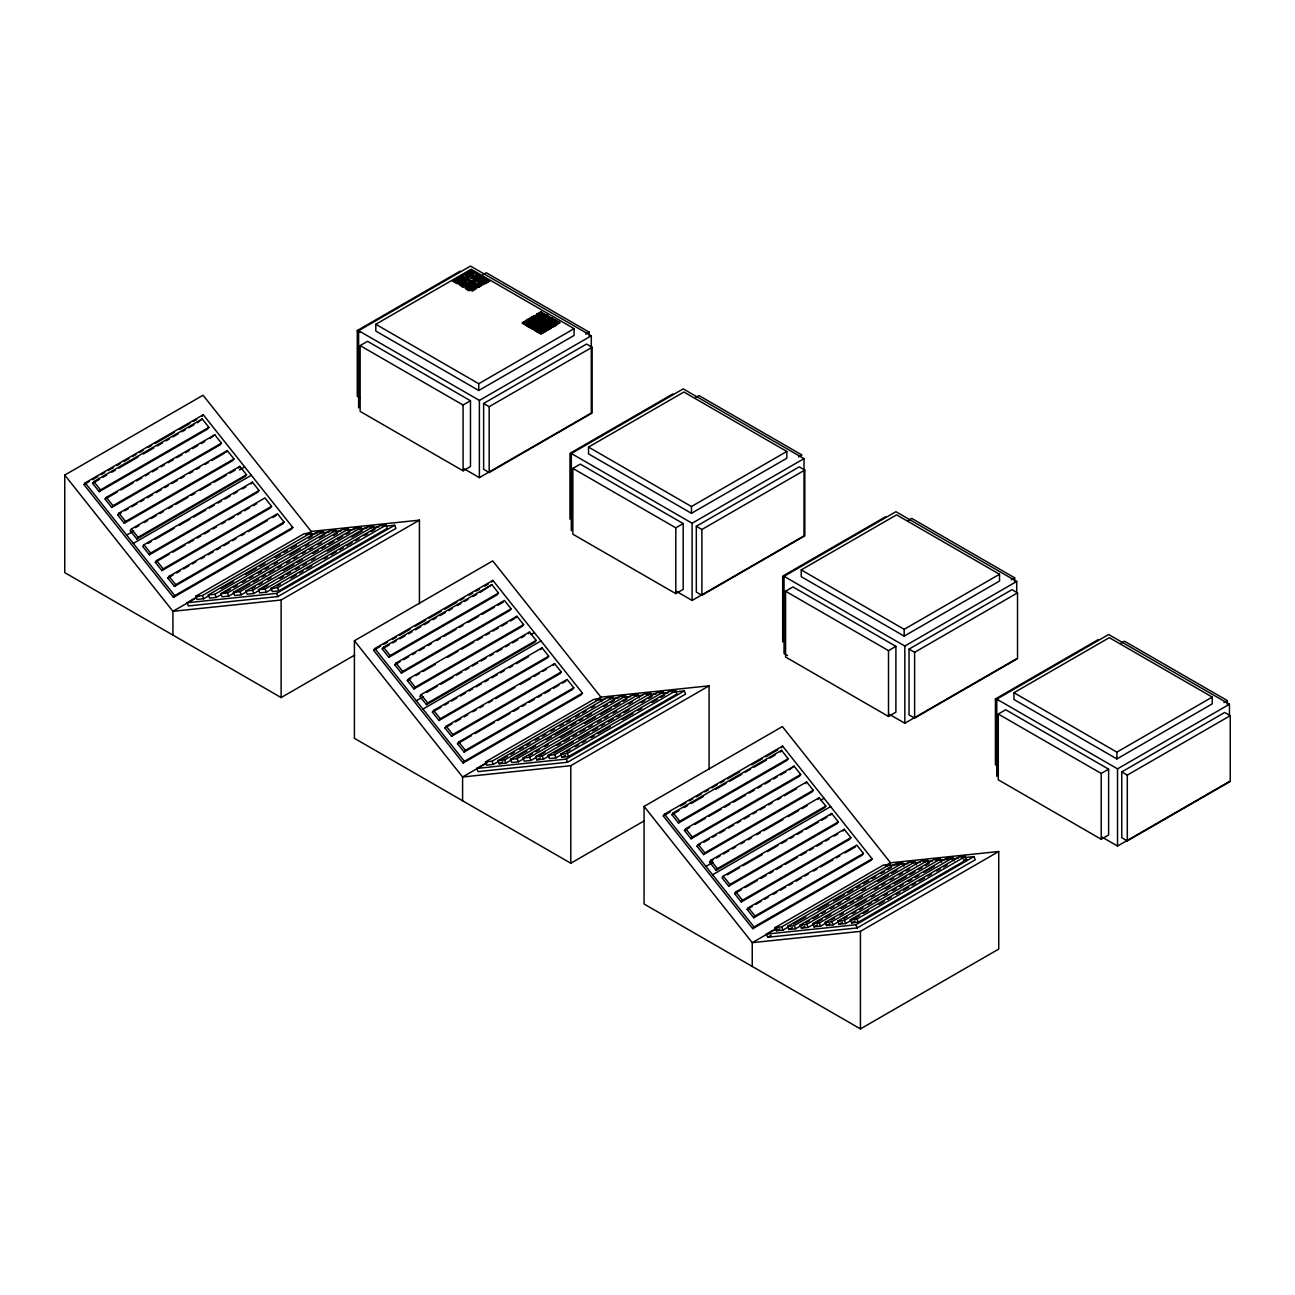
<?xml version="1.0" encoding="UTF-8"?>
<svg xmlns="http://www.w3.org/2000/svg" width="1295" height="1295" viewBox="0 0 1295 1295"><rect width="100%" height="100%" fill="white"/><g stroke="black" fill="none" stroke-linecap="round" stroke-linejoin="round"><path stroke-width="1.5" d="M83.948 484.605L85.195 482.873L203.25 414.724L292.783 527.453L291.537 529.169L173.465 597.335L83.948 484.605L89.145 481.594M92.576 483.31L93.823 481.578L202.23 418.981L208.867 427.334L207.605 429.066L99.197 491.647L92.576 483.31L99.569 479.263M99.197 491.647L100.46 489.915L208.867 427.334M105.122 499.093L106.368 497.361L214.776 434.78L221.396 443.133L220.15 444.849L111.742 507.446L105.122 499.093L117.359 492.035M111.742 507.446L113.005 505.714L221.396 443.133M117.651 514.892L118.913 513.16L227.321 450.563L233.942 458.916L232.695 460.648L124.288 523.229L117.651 514.892L121.147 512.869M124.288 523.229L125.534 521.496L233.942 458.916M202.004 416.44L203.25 414.724M202.23 418.981L197.487 422.737M131.459 528.943L130.196 530.675L136.833 539.028L245.224 476.43L246.487 474.715L239.85 466.362L131.459 528.943L138.079 537.295L136.833 539.028M214.776 434.78L210.017 438.519M143.988 544.742L142.741 546.474L149.362 554.81L257.77 492.229L259.032 490.497L252.395 482.161L143.988 544.742L150.625 553.094L149.362 554.81M226.058 452.295L227.321 450.563M155.287 562.257L156.533 560.541L264.941 497.944L271.561 506.296L270.315 508.028L161.907 570.609L155.287 562.257L169.273 554.179M161.907 570.609L163.17 568.877L271.561 506.296M238.604 468.094L239.85 466.362M167.816 578.056L169.078 576.324L277.486 513.743L284.107 522.079L282.86 523.811L174.453 586.392L167.816 578.056L173.061 575.029M174.453 586.392L175.699 584.676L284.107 522.079M251.149 483.877L252.395 482.161M173.465 597.335L174.728 595.619L292.783 527.453M373.591 650.284L374.854 648.552L492.909 580.387L582.442 693.133L581.196 694.848L463.124 763.014L373.591 650.284L380.536 646.27M382.235 648.973L383.482 647.257L491.89 584.66L498.51 593.013L497.264 594.745L388.856 657.326L382.235 648.973L389.228 644.942M388.856 657.326L390.119 655.594L498.51 593.013M394.765 664.772L396.027 663.04L504.435 600.459L511.056 608.796L509.809 610.528L401.401 673.125L394.765 664.772L400.009 661.745M401.401 673.125L402.648 671.393L511.056 608.796M407.31 680.571L408.572 678.839L516.964 616.242L523.601 624.595L522.354 626.327L413.947 688.908L407.31 680.571L410.806 678.548M413.947 688.908L415.193 687.176L523.601 624.595M491.663 582.119L492.909 580.387M491.89 584.66L480.137 592.446M421.102 694.622L419.855 696.354L426.476 704.707L534.884 642.11L536.146 640.394L529.509 632.041L421.102 694.622L427.738 702.975L426.476 704.707M432.4 712.153L433.647 710.421L542.055 647.84L548.675 656.177L547.429 657.909L439.021 720.489L432.4 712.153L441.142 707.102M439.021 720.489L440.284 718.757L548.675 656.177M515.718 617.974L516.964 616.242M444.93 727.936L446.192 726.204L554.6 663.623L561.221 671.976L559.974 673.691L451.566 736.288L444.93 727.936L451.939 723.905M451.566 736.288L452.813 734.556L561.221 671.976M528.263 633.773L529.509 632.041M457.475 743.735L458.738 742.003L567.145 679.422L573.766 687.758L572.519 689.49L464.112 752.071L457.475 743.735L471.461 735.657M464.112 752.071L465.358 750.355L573.766 687.758M540.808 649.556L542.055 647.84M463.124 763.014L464.387 761.298L582.442 693.133M553.337 665.355L554.6 663.623M663.25 815.963L664.513 814.231L782.568 746.066L872.102 858.812L870.855 860.528L752.784 928.693L663.25 815.963L670.195 811.949M671.878 814.652L673.141 812.936L781.549 750.339L788.169 758.692L786.923 760.424L678.515 823.005L671.878 814.652L678.888 810.621M678.515 823.005L679.762 821.273L788.169 758.692M684.424 830.451L685.686 828.719L794.094 766.138L800.715 774.475L799.468 776.207L691.061 838.804L684.424 830.451L689.668 827.424M691.061 838.804L692.307 837.072L800.715 774.475M696.969 846.234L698.215 844.518L806.623 781.921L813.26 790.274L811.997 792.006L703.59 854.587L696.969 846.234L700.466 844.227M703.59 854.587L704.852 852.855L813.26 790.274M781.322 747.798L782.568 746.066M780.286 752.071L781.549 750.339M709.514 862.033L710.761 860.301L819.168 797.72L825.805 806.057L824.543 807.789L716.135 870.386L709.514 862.033L713.011 860.009M716.135 870.386L717.398 868.654L825.805 806.057M794.094 766.138L789.335 769.877M723.306 876.1L722.06 877.832L728.68 886.168L837.088 823.588L838.334 821.856L831.714 813.503L723.306 876.1L729.927 884.436L728.68 886.168M805.377 783.653L806.623 781.921M734.589 893.615L735.851 891.883L844.259 829.302L850.88 837.655L849.633 839.37L741.226 901.967L734.589 893.615L741.582 889.584M741.226 901.967L742.472 900.235L850.88 837.655M817.922 799.452L819.168 797.72M747.134 909.414L748.38 907.682L856.788 845.101L863.425 853.437L862.162 855.169L753.755 917.75L747.134 909.414L752.379 906.387M753.755 917.75L755.017 916.018L863.425 853.437M830.451 815.235L831.714 813.503M752.784 928.693L754.03 926.961L872.102 858.812M842.996 831.034L844.259 829.302M354.652 655.108L281.128 697.568L64.75 572.633L64.75 475.071L203.056 395.234L311.237 531.452L419.434 520.153L419.434 603.778M92.625 479.587L97.837 476.592M101.301 474.585L104.782 472.578M108.246 470.571L113.458 467.56M116.938 465.553L120.403 463.561M123.883 461.554L129.079 458.543M132.559 456.536L136.024 454.529M139.504 452.522L142.968 450.53M148.18 447.52L151.661 445.512M155.125 443.505L174.226 432.481M179.438 429.471L189.847 423.465M193.327 421.458L196.791 419.45M103.066 477.24L106.562 475.233M111.807 472.206L115.304 470.182M118.8 468.159L138.031 457.054M143.276 454.027L153.765 447.973M157.262 445.949L162.506 442.922M166.003 440.899L169.499 438.892M172.996 436.868L178.257 433.841M181.753 431.818L185.25 429.794M188.746 427.787L193.991 424.76M360.042 397.937L357.274 396.319L357.274 330.533L460.194 271.108M358.618 407.893L358.618 330.694L470.506 266.09L591.297 335.81L591.297 413.024L479.393 477.628L463.642 468.531M375.809 324.284L471.17 269.214L574.106 328.655L574.106 335.437L478.745 390.491L375.809 331.067L375.809 324.284L478.745 383.708L574.106 328.655M360.139 345.603L367.537 341.33L470.473 400.754L470.473 466.556L463.076 470.813L360.139 411.389L360.139 345.603L463.076 405.027L470.473 400.754M482.873 274.734L486.289 272.759L589.225 332.184L589.225 336.182M120.856 490.012L133.094 482.938M136.59 480.931L141.835 477.904M145.331 475.88L148.828 473.857M152.324 471.833L157.569 468.806M161.066 466.799L164.562 464.775M168.059 462.752L173.303 459.725M176.8 457.702L182.045 454.674M185.541 452.651L189.038 450.644M192.534 448.62L197.779 445.593M201.275 443.57L204.772 441.563M124.644 510.845L128.14 508.822M131.637 506.814L136.898 503.787M140.394 501.764L143.891 499.74M147.387 497.733L152.632 494.69M156.128 492.683L161.373 489.656M164.87 487.632L168.366 485.609M171.863 483.585L177.107 480.558M180.604 478.551L184.1 476.528M189.345 473.501L192.842 471.477M196.338 469.454L199.835 467.446M205.079 464.419L208.576 462.396M212.072 460.372L224.31 453.315M135.441 527.648L138.937 525.624M144.182 522.597L147.679 520.59M151.175 518.567L156.42 515.539M159.916 513.516L163.413 511.493M168.658 508.466L172.154 506.458M175.651 504.435L187.904 497.361M191.401 495.354L194.898 493.33M200.142 490.303L210.632 484.249M214.128 482.226L226.366 475.152M229.862 473.144L235.107 470.117M126.651 535.078L133.595 531.063M239.494 469.923L244.706 466.912M138.079 537.295L246.487 474.715M133.272 543.414L251.343 475.249M522.387 322.39L526.887 324.98L531.387 322.39L531.387 323.313L526.887 325.919L522.387 323.313L526.887 319.784L539.125 327.036L535.903 327.408L533.33 324.252M529.461 320.707L528.182 319.039L531.387 320.351L531.387 318.667M530.756 318.489L529.461 319.234L530.756 317.55L532.035 318.295L532.682 322.568M532.035 316.806L534.608 316.077L533.977 317.372L532.035 316.806L533.33 318.489M541.051 317.55L541.698 318.861L536.551 315.883L536.551 314.216L541.051 311.609L545.551 315.138L541.051 317.744L536.551 315.138L535.256 315.705L539.125 318.861M523.666 322.39L526.887 320.529L530.108 322.39L526.887 325.174L523.666 322.39L526.887 324.252L530.108 322.39M529.461 318.295L532.035 319.234M534.608 316.077L540.403 320.351L539.125 319.412L541.698 318.861M541.051 316.077L544.272 314.216L541.051 317L537.83 314.216L541.051 312.354L545.551 315.138M522.387 323.313L526.887 320.707L531.387 323.313M528.182 319.978L530.108 320.351L530.108 318.667M532.035 317.744L533.977 316.627M541.051 312.532L536.551 315.138L539.756 318.489L540.403 317.178L540.403 318.861M524.961 322.39L526.887 321.273L528.813 322.39L526.887 324.43L524.961 322.39L526.887 323.507L528.813 322.39M532.035 319.039L528.813 321.079L529.461 319.784L529.461 321.451L530.756 320.707L531.387 321.824L530.108 320.901L533.33 319.784L532.682 321.079M530.108 319.412L532.035 318.295M542.977 315.138L541.051 314.021L539.125 315.138L541.051 313.099L542.977 314.216L541.051 316.255L537.83 314.216M523.666 323.313L526.887 321.451L530.108 323.313M535.256 316.627L536.551 315.883M537.83 315.138L541.051 313.277L544.272 315.138M524.961 323.313L526.887 322.196L528.813 323.313M536.551 325.547L537.182 323.507L537.83 324.802L535.903 325.919L532.035 323.685L532.682 318.667L534.608 317.55L534.608 318.489L533.977 315.705M537.83 316.627L535.903 317.744L537.83 315.705M540.403 317.923L535.903 320.707L531.387 319.412M537.83 316.433L535.903 316.806M537.83 317.372L536.551 318.117L536.551 316.433M539.125 314.216L541.051 315.332L542.977 314.216M537.83 320.156L536.551 318.667L533.977 320.156L533.977 324.058M535.903 321.451L537.83 321.824L537.83 317.923L539.756 316.806M147.986 543.447L151.483 541.423M154.979 539.4L174.21 528.295M179.455 525.268L189.944 519.214M193.441 517.191L205.678 510.133M209.175 508.109L214.42 505.082M217.916 503.059L221.413 501.035M224.925 499.028L230.17 496.001M233.667 493.978L237.163 491.954M242.408 488.927L245.904 486.904M545.551 314.216L541.051 316.806L536.551 314.216M532.035 322.196L534.608 322.941M536.551 319.606L533.977 321.079L535.256 321.824L535.256 319.412M537.83 318.861L539.756 317.744M535.256 320.901L532.035 322.763L530.108 326.291L530.108 324.608M528.813 325.353L528.182 326.664L528.813 325.353L530.756 327.214M534.608 322.018L533.33 322.763L534.608 323.507M537.83 321.079L539.125 321.824L542.977 319.606L542.977 321.079L544.272 320.351L542.33 319.234L542.33 317.55L544.272 318.117M544.272 316.433L544.904 317L542.33 318.489L543.625 319.234L544.904 316.077M545.551 318.861L545.551 315.705L547.477 315.332L547.477 317M529.461 325.174L528.813 326.291M535.256 321.824L533.33 322.941L534.608 323.685M533.977 318.861L537.182 320.707L538.477 319.978L534.608 317.55M541.051 318.489L542.977 317.372M544.904 317L543.625 316.077L544.272 316.627M534.608 324.98L532.682 326.291L529.461 324.98L534.608 322.763L533.33 322.018M539.756 319.039L539.756 320.707L540.403 319.412M547.477 315.332L546.199 317M530.756 325.919L529.461 324.252L530.108 326.291M551.994 320.351L551.994 317.923L551.346 320.707L552.641 321.451L554.568 320.351L550.699 317.923L541.698 323.313L537.83 323.313L538.477 321.273L532.035 324.43M533.977 317.923L539.125 320.901L544.272 317.923M546.846 319.606L544.904 317.55L548.125 315.705L548.772 317.744L544.904 319.978M529.461 325.725L532.682 326.097M546.199 317.55L543.625 319.039L544.272 324.058L549.42 326.291L548.772 323.507L548.772 325.919M532.682 325.547L534.608 325.919L530.756 327.408L529.461 326.664M536.551 318.667L536.551 323.313L535.256 323.313M535.903 322.196L539.125 322.568L539.125 320.901M544.904 318.489L546.199 318.489M548.125 316.627L545.551 317.178M535.903 319.039L535.256 324.802L535.256 322.39L538.477 320.707L538.477 317.55M537.83 323.313L540.403 321.646L544.272 324.058M542.33 320.707L548.772 316.806M532.682 326.842L533.977 328.331L532.035 327.959L533.33 327.214L535.256 328.331L535.256 330.743L536.551 331.488L539.756 329.448L538.477 331.115L538.477 330.193L542.977 332.977L538.477 331.115M532.035 325.725L532.035 328.881L533.33 329.626L533.977 326.842L535.903 325.725L534.608 325.725L535.903 326.469M537.83 323.88L535.903 324.98L535.903 327.408M546.846 327.036L546.846 324.608L544.272 323.135L542.33 325.174L539.125 323.135L539.125 324.802M542.33 325.174L542.33 322.018L540.403 322.39L542.33 324.252M544.272 320.156L549.42 321.079L551.994 319.606L553.273 320.351L553.273 318.667L554.568 320.351M550.699 320.156L545.551 323.135L544.904 325.174L546.199 324.43L546.199 319.784L548.125 318.667L550.699 321.079L548.125 319.606L549.42 317.178L549.42 321.079M528.182 326.664L530.756 328.153L532.035 327.408L533.977 329.254M544.272 323.313L542.977 321.646L546.199 321.273M551.994 317.923L549.42 317.923L553.273 319.412L551.346 320.707M534.608 326.664L535.903 326.664M538.477 324.43L540.403 324.802L540.403 321.646M541.698 322.568L540.403 323.313L541.051 322.018M548.125 318.861L548.772 317.744M532.035 328.881L534.608 328.153M533.977 327.781L537.182 325.725L537.83 327.781L537.83 326.842L534.608 327.959M535.256 323.135L537.83 325.353L541.051 323.685M544.272 322.39L542.977 323.88M538.477 325.174L540.403 324.802M551.346 319.234L546.199 322.196M537.83 326.842L534.608 329.626L533.977 326.842M538.477 326.664L541.698 324.608L541.698 327.036L543.625 328.153L543.625 327.214L541.051 330.371L539.125 329.076L537.83 329.82M542.977 321.646L544.904 322.941L551.994 318.667M541.051 325.725L542.977 324.608L543.625 326.664M553.273 318.667L551.346 319.784L552.641 320.529M537.83 329.076L535.903 327.959L535.903 328.881L537.83 327.781M535.903 328.881L537.83 329.998L538.477 328.703L535.256 329.82L537.182 330.193L536.551 331.488M534.608 328.703L540.403 326.842L539.756 325.725L540.403 327.781L540.403 325.353L547.477 329.448L547.477 330.371L545.551 329.254L543.625 330.371L544.904 331.115M541.698 326.097L541.698 327.036M543.625 324.98L549.42 329.254L547.477 330.371M546.199 323.507L544.904 324.252L544.904 328.153M546.199 319.784L550.699 321.646L550.699 323.313L555.215 325.919L559.715 322.39L555.215 319.784L550.699 322.39L555.215 324.98M539.125 328.331L541.051 329.448L542.977 328.331L541.051 327.214L534.608 329.626M539.756 327.408L542.977 325.547M548.125 320.156L548.125 322.568L550.699 321.079M535.256 330.743L538.477 328.703M544.272 326.097L542.977 326.291L544.904 326.469M545.551 323.135L546.846 324.058L550.699 321.646M554.568 319.412L552.641 320.707L549.42 318.861M150.625 553.094L259.032 490.497M540.403 329.254L541.698 328.331L541.698 329.254L540.403 329.254L541.051 327.959L542.977 329.254M546.846 324.608L546.199 329.626M548.772 323.507L551.346 323.507L549.42 325.547M539.125 329.254L541.051 328.153M544.272 326.291L542.977 327.036L542.977 323.135M545.551 325.547L547.477 327.408L551.994 323.88L550.699 324.608L550.699 327.781M548.772 324.252L547.477 323.507L547.477 324.43L550.699 322.568L550.051 321.273M545.551 329.254L545.551 326.097L548.772 324.98M551.346 324.43L550.051 323.685L548.772 325.174M550.699 323.313L555.215 320.529L559.715 323.313M544.272 327.586L546.199 327.214M545.551 326.842L547.477 325.725M551.346 323.507L549.42 324.608L551.346 325.725L552.641 324.98M557.141 323.313L555.215 322.196L553.273 323.313L555.215 321.273L557.141 322.39L555.215 324.43L551.994 322.39L555.215 325.174L559.715 322.39M537.182 328.703L537.182 331.86L539.125 332.232L541.698 330.565L544.904 331.86L546.199 331.115L545.551 329.82L546.199 331.115M543.625 328.153L544.272 329.254L544.272 325.353M544.272 327.781L547.477 326.664L546.199 325.919M545.551 327.036L547.477 325.919M551.994 323.313L555.215 321.451L558.42 323.313L558.42 322.39L555.215 324.252M537.83 330.565L539.125 331.31L542.977 329.82L544.904 330.937M544.904 327.959L542.977 327.586M549.42 325.353L547.477 326.469L544.904 324.98M543.625 331.115L543.625 329.448L546.846 327.586L546.846 329.998M542.33 330.937L546.199 327.959M547.477 327.959L549.42 328.331M549.42 329.254L549.42 326.842L548.125 326.842L547.477 328.881L547.477 324.98M551.346 324.98L551.346 328.153L550.051 327.408L550.699 326.097M553.273 322.39L555.215 323.507L557.141 322.39M537.182 331.86L539.125 332.977L546.846 329.254M547.477 328.153L552.641 325.174M540.403 332.783L541.698 333.721M544.904 331.86L544.904 330.193L542.33 331.682L542.977 332.977M545.551 329.82L548.125 328.331M551.346 326.469L549.42 328.525M550.051 327.408L551.346 327.408M540.403 333.721L541.698 332.783M542.33 332.605L551.346 327.214L550.051 326.469M553.92 325.725L551.994 327.036L553.92 325.725L551.994 323.88M550.051 328.881L551.346 328.153M172.769 552.172L185.007 545.098M188.503 543.074L193.748 540.047M197.245 538.04L200.741 536.017M204.238 533.993L209.482 530.966M212.979 528.943L216.475 526.935M221.72 523.908L225.217 521.885M228.713 519.862L233.958 516.834M237.454 514.811L240.951 512.804M244.447 510.78L249.692 507.753M253.189 505.73L256.685 503.706M585.793 334.175L589.225 332.184M176.557 573.005L180.054 570.982M183.566 568.974L188.811 565.947M192.307 563.924L195.804 561.9M201.049 558.873L204.545 556.85M208.042 554.843L213.286 551.799M216.783 549.792L220.28 547.769M223.776 545.745L229.021 542.718M232.517 540.695L236.014 538.688M241.258 535.661L244.755 533.637M248.252 531.614L267.482 520.509M272.727 517.482L276.223 515.459M358.618 330.694L479.393 400.414L591.297 335.81M483.618 403.473L586.538 344.049L592.106 347.254L592.106 413.056L489.17 472.481L483.618 469.259L483.618 403.473L489.17 406.679L592.106 347.254M208.9 595.716L203.655 598.743L197.018 599.439L195.772 596.25L304.179 533.669L310.8 532.973L312.063 536.146L308.566 538.17M382.753 526.482L394.684 525.236L395.93 528.409L277.875 596.574L188.342 605.93L187.095 602.758L199.252 595.732M195.691 598.16L172.931 611.305L172.931 635.1M305.992 534.495L311.237 531.452M195.772 596.25L202.392 595.571L310.8 532.973M221.445 594.405L216.2 597.432L209.563 598.128L208.317 594.939L316.725 532.358L323.345 531.662L324.592 534.835L319.347 537.878M221.137 588.642L233.375 581.584M245.613 574.511L256.102 568.456M259.599 566.433L264.844 563.406M275.333 557.352L280.578 554.325M284.074 552.301L287.587 550.278M291.084 548.271L296.328 545.244M208.317 594.939L214.938 594.259L323.345 531.662M249.725 584.013L228.729 596.121L222.109 596.817L220.846 593.628L329.254 531.047L335.891 530.351L337.137 533.524L333.641 535.547M224.941 592.382L230.186 589.354M233.683 587.331L237.179 585.308M242.424 582.281L245.92 580.273M249.417 578.25L252.913 576.226M258.158 573.199L261.655 571.176M265.151 569.169L268.648 567.145M273.892 564.118L277.389 562.095M289.627 555.037L300.116 548.967M305.361 545.94L308.858 543.932M220.846 593.628L227.483 592.948L335.891 530.351M246.519 591.783L241.275 594.81L234.654 595.506L233.391 592.317L341.799 529.736L348.42 529.04L349.682 532.229L346.186 534.236M253.221 581.989L258.466 578.962M261.962 576.939L265.459 574.915M268.955 572.908L274.2 569.865M277.697 567.857L281.193 565.834M286.438 562.807L289.934 560.784M293.431 558.776L296.927 556.753M302.172 553.726L305.669 551.702M309.165 549.679L312.662 547.672M317.906 544.628L321.403 542.621M233.391 592.317L240.028 591.637L348.42 529.04M259.065 590.471L253.82 593.498L247.183 594.195L245.937 591.022L354.344 528.425L360.965 527.729L362.228 530.918L351.738 536.972M251.764 588.756L255.261 586.732M258.757 584.709L262.254 582.701M267.498 579.674L270.995 577.651M283.233 570.577L293.738 564.523M297.235 562.499L302.48 559.472M312.969 553.418L318.214 550.391M321.71 548.368L325.207 546.36M328.703 544.337L333.948 541.31M337.445 539.287L342.689 536.259M245.937 591.022L252.557 590.326L360.965 527.729M273.358 588.157L266.365 592.187L259.728 592.883L258.482 589.711L366.89 527.114L373.51 526.417L374.757 529.606L371.26 531.614M262.561 588.448L267.806 585.421M280.044 578.363L283.54 576.34M287.037 574.316L290.533 572.293M295.778 569.266L299.274 567.259M302.771 565.235L306.267 563.212M311.512 560.185L315.009 558.161M327.246 551.103L339.5 544.029M258.482 589.711L265.103 589.015L373.51 526.417M271.011 588.399L379.419 525.802L386.056 525.106L387.302 528.295L278.894 590.876L272.274 591.572L271.011 588.399L277.648 587.703L386.056 525.106M276.855 586.133L280.351 584.11M290.841 578.056L296.086 575.029M299.582 573.005L303.079 570.982M306.575 568.974L311.82 565.947M324.058 558.873L327.554 556.85M331.051 554.843L336.295 551.816M339.792 549.792L343.288 547.769M346.785 545.745L352.03 542.718M355.526 540.711L359.023 538.688M364.267 535.661L367.764 533.637M187.095 602.758L276.628 593.401L394.684 525.236M64.75 475.071L172.931 611.305L281.128 600.006L419.434 520.153M672.914 393.907L569.978 453.347L569.978 519.133M571.322 530.707L571.322 453.493L683.226 388.888L804.017 458.624L804.017 535.839L692.113 600.443L676.362 591.346M588.529 447.083L683.889 392.029L786.81 451.453L786.81 458.252L691.449 513.306L588.529 453.881L588.529 447.083L691.449 506.523L786.81 451.453M572.859 468.401L580.257 464.128L683.193 523.568L683.193 589.354L675.796 593.628L572.859 534.204L572.859 468.401L675.796 527.826L683.193 523.568M695.577 397.549L699.009 395.574L801.945 454.998L798.513 456.973M644.311 820.787L570.787 863.231L354.409 738.312L354.409 640.75L492.715 560.913L600.896 697.131L709.077 685.832L709.077 769.457M384.016 644.262L387.496 642.271M392.693 639.261L396.173 637.253M399.637 635.246L410.062 629.24M415.274 626.23L425.683 620.208M429.163 618.201L441.304 611.191M444.784 609.184L456.941 602.175M460.405 600.168L463.885 598.16M469.098 595.15L472.562 593.142M476.042 591.135L479.506 589.144M484.718 586.133L488.183 584.126M392.725 642.919L396.221 640.912M399.718 638.888L404.963 635.861M408.459 633.838L411.956 631.814M415.452 629.807L420.697 626.78M424.193 624.757L429.438 621.729M432.935 619.706L436.431 617.683M439.928 615.675L445.172 612.632M448.669 610.625L452.165 608.601M457.41 605.574L460.907 603.551M464.403 601.528L467.9 599.52M473.144 596.493L476.641 594.47M403.522 659.722L408.767 656.694M412.263 654.671L415.76 652.664M419.256 650.64L424.501 647.613M427.997 645.59L431.494 643.566M436.739 640.539L440.235 638.532M443.732 636.509L455.969 629.435M459.466 627.428L462.962 625.404M468.207 622.377L478.697 616.323M482.193 614.299L494.431 607.226M497.928 605.218L503.172 602.191M416.051 675.521L419.548 673.497M423.044 671.474L435.282 664.416M447.536 657.342L458.025 651.288M461.522 649.264L473.76 642.207M477.256 640.183L482.501 637.156M485.997 635.133L489.494 633.125M492.99 631.102L498.235 628.075M501.732 626.052L506.976 623.024M510.473 621.001L513.969 618.994M571.322 453.493L692.113 523.229L804.017 458.624M696.322 526.288L799.258 466.847L804.826 470.069L804.826 535.855L701.89 595.295L696.322 592.074L696.322 526.288L701.89 529.493L804.826 470.069M426.848 692.323L437.338 686.253M440.834 684.246L453.072 677.172M456.568 675.164L461.813 672.121M465.31 670.114L468.806 668.091M472.303 666.067L477.547 663.04M481.044 661.017L486.289 657.99M489.785 655.982L493.298 653.959M496.794 651.935L502.039 648.908M505.536 646.885L509.032 644.878M512.529 642.854L517.773 639.827M521.27 637.804L524.766 635.78M416.294 700.757L423.238 696.742M530.885 634.599L534.366 632.591M427.738 702.975L536.146 640.394M422.931 709.093L540.986 640.928M444.638 705.079L448.135 703.055M451.631 701.048L456.876 698.021M460.372 695.998L465.617 692.971M469.114 690.947L472.61 688.924M476.107 686.917L481.351 683.889M484.848 681.866L488.344 679.843M491.841 677.819L497.086 674.792M500.582 672.785L504.079 670.761M509.323 667.734L512.82 665.711M516.316 663.688L528.554 656.63M455.435 721.882L460.68 718.854M464.177 716.831L467.673 714.824M472.918 711.781L476.414 709.773M479.911 707.75L483.407 705.726M488.652 702.699L492.149 700.676M495.645 698.669L514.876 687.564M520.121 684.537L530.61 678.483M534.107 676.459L539.351 673.432M542.848 671.409L546.344 669.385M474.957 733.634L494.188 722.529M497.701 720.506L509.939 713.448M513.435 711.424L518.68 708.397M522.176 706.374L525.673 704.367M529.169 702.343L534.414 699.316M537.911 697.293L541.407 695.269M544.904 693.262L550.148 690.235M553.645 688.212L558.89 685.184M562.386 683.161L565.883 681.138M885.634 516.721L782.698 576.145L782.698 641.948M787.538 655.529L784.042 653.522L784.042 576.307L895.946 511.703L1016.721 581.439L1016.721 593.32M801.233 569.897L896.593 514.843L999.53 574.268L999.53 581.05L904.169 636.12L801.233 576.696L801.233 569.897L904.169 629.321L999.53 574.268M498.559 761.395L493.314 764.422L486.677 765.102L485.431 761.929L593.838 699.349L600.459 698.653L601.722 701.825M672.396 692.161L684.343 690.915L685.589 694.088L567.534 762.253L478.001 771.61L476.754 768.437L485.431 763.419M487.098 762.836L462.59 776.984L462.59 800.779M595.651 700.158L600.896 697.131M785.579 591.216L792.977 586.943L895.897 646.367L895.897 712.169L888.499 716.443L785.579 657.018L785.579 591.216L888.499 650.64L895.897 646.367M908.297 520.363L911.729 518.389L1014.665 577.813L1014.665 581.795M485.431 761.929L492.051 761.233L600.459 698.653M512.836 759.064L505.843 763.111L499.222 763.807L497.96 760.618L606.368 698.037L613.004 697.341L614.251 700.514L610.754 702.537M502.055 759.372L507.3 756.345M510.797 754.321L514.293 752.298M519.538 749.271L523.034 747.264M526.531 745.24L530.027 743.217M535.272 740.19L538.769 738.166M542.265 736.159L545.762 734.135M551.006 731.108L554.503 729.085M559.748 726.058L563.244 724.034M566.741 722.027L570.237 720.004M575.482 716.977L578.978 714.953M582.475 712.93L585.971 710.923M591.216 707.879L594.713 705.872M497.96 760.618L504.597 759.938L613.004 697.341M499.222 763.807L502.719 761.784M523.633 758.773L518.389 761.8L511.768 762.496L510.505 759.307L618.913 696.726L625.55 696.03L626.796 699.203L623.3 701.226M516.333 757.057L526.838 750.987M530.335 748.979L535.58 745.952M546.069 739.882L551.314 736.855M554.81 734.848L567.048 727.774M570.545 725.75L575.789 722.723M579.286 720.716L582.782 718.693M586.279 716.669L591.524 713.642M603.761 706.584L607.258 704.561M510.505 759.307L517.142 758.627L625.55 696.03M536.179 757.462L530.934 760.489L524.297 761.185L523.05 757.996L631.458 695.415L638.079 694.719L639.341 697.892M528.878 755.746L532.375 753.722M535.871 751.699L539.367 749.675M544.612 746.648L548.109 744.641M560.346 737.567L572.6 730.509M584.838 723.436L595.328 717.381M600.572 714.354L611.062 708.3M614.558 706.277L619.803 703.25M523.05 757.996L529.671 757.316L638.079 694.719M550.472 755.131L543.479 759.178L536.842 759.874L535.596 756.685L644.003 694.104L650.624 693.408L651.887 696.597L648.374 698.604M539.675 755.438L544.92 752.411M557.158 745.337L560.654 743.33M564.151 741.307L569.395 738.279M572.892 736.256L576.388 734.233M579.885 732.225L585.13 729.198M588.626 727.175L592.123 725.151M597.367 722.124L600.864 720.101M604.36 718.094L607.873 716.07M613.118 713.043L616.614 711.02M628.852 703.962L632.348 701.939M535.596 756.685L542.216 756.005L650.624 693.408M536.842 759.874L540.339 757.85M563.001 753.819L556.008 757.866L549.388 758.562L548.125 755.39L656.533 692.793L663.169 692.097L664.416 695.285L660.919 697.293M553.969 753.123L573.199 742.019M578.444 738.992L588.934 732.938M592.43 730.914L597.675 727.887M601.171 725.864L604.668 723.84M608.164 721.833L613.409 718.79M616.906 716.783L620.402 714.759M623.899 712.736L629.143 709.709M641.381 702.651L644.878 700.627M548.125 755.39L554.762 754.694L663.169 692.097M560.67 754.078L669.078 691.481L675.715 690.785L676.961 693.974L568.554 756.555L561.933 757.251L560.67 754.078L567.307 753.382L675.715 690.785M566.514 751.812L570.01 749.789M575.255 746.762L578.752 744.738M582.248 742.731L585.745 740.708M590.989 737.681L594.486 735.657M597.982 733.634L610.22 726.576M622.458 719.502L632.947 713.448M638.192 710.421L641.689 708.397M652.178 702.343L657.423 699.316M561.933 757.251L565.429 755.228M476.754 768.437L566.271 759.08L684.343 690.915M354.409 640.75L462.59 776.984L570.787 765.685L709.077 685.832M1011.233 579.788L1014.665 577.813M784.042 576.307L904.833 646.043L1016.721 581.439M909.041 649.086L1011.978 589.662L1017.53 592.867L1017.53 658.669L914.61 718.094L909.041 714.889L909.041 649.086L914.61 652.308L1017.53 592.867M644.068 806.429L782.374 726.576L890.555 862.81L998.736 851.511L998.736 949.073L860.43 1028.91L644.068 903.991L644.068 806.429L752.249 942.663L752.249 966.458M680.62 805.943L685.832 802.932M689.296 800.925L692.776 798.918M696.241 796.911L701.453 793.9M704.917 791.909L708.397 789.901M711.861 787.894L717.074 784.883M720.554 782.876L724.018 780.869M727.499 778.878L739.655 771.852M751.796 764.843L762.221 758.821M765.685 756.814L777.842 749.805M684.132 807.594L687.629 805.571M691.125 803.547L703.363 796.49M715.601 789.416L726.09 783.362M729.587 781.338L741.825 774.28M745.321 772.257L750.566 769.23M754.062 767.207L766.3 760.149M769.797 758.125L775.041 755.098M694.913 824.397L705.403 818.343M708.899 816.319L721.153 809.245M724.65 807.238L729.894 804.211M733.391 802.188L745.629 795.114M749.125 793.107L754.37 790.063M757.866 788.056L761.363 786.033M764.859 784.009L770.104 780.982M773.601 778.975L777.097 776.951M780.594 774.928L785.838 771.901M889.066 714.144L904.833 723.241L1016.721 658.637M703.962 842.203L709.207 839.176M712.703 837.153L716.2 835.129M719.696 833.122L724.941 830.095M728.438 828.072L733.682 825.044M737.179 823.021L740.675 820.998M744.172 818.99L749.416 815.963M752.913 813.94L756.409 811.916M759.906 809.893L765.167 806.866M768.663 804.859L772.16 802.835M777.405 799.808L780.901 797.785M784.398 795.761L796.635 788.704M716.507 858.002L720.004 855.979M723.5 853.955L728.745 850.928M732.242 848.905L735.738 846.898M740.983 843.871L744.479 841.847M747.976 839.824L751.472 837.8M756.717 834.773L760.214 832.766M763.71 830.743L782.941 819.638M788.186 816.611L798.675 810.557M802.172 808.533L807.433 805.506M998.202 766.365L995.418 764.762L995.418 698.96L1098.354 639.536M705.953 866.436L712.897 862.421M820.544 800.278L824.025 798.27M996.761 776.32L996.761 699.122L1108.666 634.518L1229.441 704.253L1229.441 716.119M1013.953 692.712L1109.313 637.658L1212.249 697.082L1212.249 703.865L1116.889 758.919L1013.953 699.494L1013.953 692.712L1116.889 752.136L1212.249 697.082M712.59 874.772L830.645 806.607M998.283 714.031L1005.681 709.757L1108.617 769.181L1108.617 834.984L1101.219 839.257L998.283 779.817L998.283 714.031L1101.219 773.455L1108.617 769.181M1121.017 643.178L1124.448 641.187L1227.369 700.611L1227.369 704.609M727.304 874.789L739.542 867.731M743.039 865.707L762.269 854.603M767.514 851.576L778.004 845.522M781.5 843.498L786.745 840.471M790.241 838.448L793.738 836.441M797.234 834.417L802.479 831.39M805.976 829.367L818.213 822.309M821.71 820.285L826.955 817.258M729.927 884.436L838.334 821.856M745.078 887.561L757.316 880.487M760.812 878.479L766.073 875.452M769.57 873.429L773.066 871.406M776.563 869.382L781.808 866.355M785.304 864.348L797.542 857.274M801.038 855.25L806.283 852.223M809.78 850.216L813.276 848.193M816.773 846.169L822.017 843.142M825.514 841.119L829.01 839.111M834.255 836.084L837.752 834.061M755.875 904.363L761.12 901.336M764.617 899.313L768.113 897.289M773.358 894.262L776.854 892.255M780.351 890.232L785.596 887.205M789.092 885.181L792.589 883.158M796.085 881.15L801.33 878.107M804.826 876.1L808.323 874.076M813.584 871.049L817.08 869.026M820.577 867.002L832.814 859.945M836.311 857.921L839.807 855.914M845.052 852.871L855.542 846.817M789.966 926.054L782.957 930.101L776.336 930.781L775.09 927.608L883.481 865.028L890.118 864.332L891.365 867.504L887.868 869.528M962.056 857.84L974.002 856.594L975.248 859.767L857.193 927.932L767.66 937.272L766.397 934.116L776.822 928.094M776.757 928.515L752.249 942.663L860.43 931.364L998.736 851.511M885.294 865.837L890.555 862.81M775.09 927.608L781.711 926.912L890.118 864.332M776.336 930.781L779.833 928.774M767.66 937.272L771.124 935.281M802.495 924.743L795.502 928.79L788.882 929.47L787.619 926.297L896.027 863.716L902.664 863.02L903.91 866.193M793.463 924.031L805.7 916.973M817.938 909.899L828.428 903.845M833.672 900.818L844.162 894.764M847.658 892.741L852.903 889.714M856.4 887.69L859.896 885.683M863.393 883.659L868.637 880.632M872.134 878.609L875.63 876.585M880.875 873.558L884.372 871.551M787.619 926.297L794.256 925.601L902.664 863.02M788.882 929.47L792.378 927.463M822.034 919.401L808.048 927.479L801.427 928.159L800.164 924.986L908.572 862.405L915.193 861.709L916.455 864.882M805.992 922.72L809.488 920.713M812.985 918.689L818.23 915.662M821.726 913.639L825.223 911.631M830.483 908.588L833.98 906.581M837.476 904.557L840.973 902.534M846.218 899.507L849.714 897.484M861.952 890.426L865.448 888.402M877.686 881.345L888.176 875.29M891.672 873.267L896.917 870.24M800.164 924.986L806.801 924.29L915.193 861.709M801.427 928.159L804.923 926.152M827.586 922.121L820.593 926.168L813.956 926.864L812.71 923.675L921.117 861.094L927.738 860.398L929.001 863.571L925.504 865.594M825.53 917.378L830.775 914.351M841.264 908.297L846.509 905.27M850.006 903.246L853.502 901.223M856.999 899.216L862.243 896.189M874.497 889.115L877.994 887.091M881.49 885.084L884.987 883.06M890.232 880.033L893.728 878.01M898.973 874.983L902.469 872.959M905.966 870.936L909.462 868.929M812.71 923.675L819.33 922.995L927.738 860.398M813.956 926.864L817.453 924.84M840.131 920.81L833.122 924.857L826.501 925.553L825.255 922.364L933.646 859.783L940.283 859.087L941.53 862.26M831.082 920.114L834.579 918.09M839.824 915.063L843.32 913.04M855.558 905.982L866.047 899.912M871.292 896.885L874.789 894.877M885.278 888.807L890.523 885.78M894.019 883.773L906.257 876.699M909.754 874.675L914.998 871.648M918.511 869.641L922.008 867.618M825.255 922.364L831.876 921.684L940.283 859.087M826.501 925.553L829.998 923.529M859.653 915.468L845.667 923.545L839.047 924.241L837.784 921.053L946.192 858.472L952.829 857.776L954.075 860.948M843.628 918.803L847.124 916.779M852.369 913.752L855.865 911.729M859.362 909.705L862.858 907.698M868.103 904.671L871.6 902.647M875.096 900.624L878.593 898.601M883.837 895.573L887.334 893.566M892.579 890.539L896.075 888.516M899.572 886.492L903.068 884.469M908.313 881.442L911.809 879.434M915.306 877.411L918.803 875.388M924.047 872.361L934.537 866.306M837.784 921.053L844.421 920.373L952.829 857.776M839.047 924.241L842.543 922.218M1223.953 702.602L1227.369 700.611M850.329 919.741L958.737 857.16L965.358 856.464L966.62 859.653L858.213 922.234L851.592 922.93L850.329 919.741L856.966 919.061L965.358 856.464M863.15 913.444L868.395 910.417M878.9 904.363L884.145 901.336M887.642 899.313L891.138 897.289M896.383 894.262L899.879 892.255M903.376 890.232L908.621 887.205M912.117 885.181L915.614 883.158M919.11 881.15L924.355 878.123M927.851 876.1L931.348 874.076M936.593 871.049L940.089 869.026M943.586 867.019L947.082 864.995M996.761 699.122L1117.536 768.858L1229.441 704.253M851.592 922.93L855.088 920.907M766.397 934.116L855.93 924.759L974.002 856.594M1121.761 771.901L1224.698 712.477L1230.25 715.682L1230.25 781.484L1127.314 840.908L1121.761 837.703L1121.761 771.901L1127.314 775.106L1230.25 715.682M1101.786 836.958L1117.536 846.056L1229.441 781.452M309.133 534.171L317.097 533.346M321.079 532.925L329.027 532.099M333.009 531.678L340.973 530.853M346.93 530.222L354.895 529.396M358.877 528.975L366.825 528.15M370.807 527.729L378.771 526.903M598.792 699.85L604.765 699.235M610.722 698.604L618.686 697.778M622.668 697.357L630.616 696.532M634.599 696.111L642.563 695.285M646.545 694.865L656.484 693.829M660.466 693.408L668.43 692.582M886.46 865.74L908.345 863.457M912.327 863.037L920.276 862.211M924.258 861.79L932.222 860.965M936.188 860.544L958.073 858.261M963.302 859.993L966.62 859.653M546.846 315.705L549.42 317.178M545.551 315.705L546.199 319.234M548.125 317.923L550.051 319.039L549.42 320.156M544.904 317.55L546.846 318.667M543.625 317L542.977 316.433L542.977 321.079M542.33 317.55L543.625 318.295M542.977 318.117L544.272 318.861M548.125 321.079L546.199 322.941L544.904 322.196L542.33 323.685L543.625 324.43M546.199 320.707L549.42 322.568L549.42 321.646M545.551 320.901L546.846 321.824L546.846 320.156M548.125 322.568L548.772 319.039M535.256 315.705L539.125 317.923L535.903 319.784L533.33 318.295M546.199 322.018L544.904 321.273L544.904 322.941M550.699 324.608L552.641 326.469M542.977 320.351L544.272 321.824M553.92 326.664L551.346 326.664L547.477 324.43M537.83 317.923L539.125 318.667M550.699 325.547L552.641 326.664M549.42 326.842L548.772 328.153M536.551 320.156L537.83 320.901M532.682 318.667L535.256 320.156L532.035 321.273L536.551 323.313M535.903 320.529L537.182 322.941M545.551 326.097L547.477 327.214M532.682 319.412L535.256 321.079M537.83 322.39L538.477 328.153M532.682 320.156L536.551 322.39M541.051 324.98L542.33 325.725M542.977 326.097L544.272 326.842M532.035 320.707L530.756 319.784L530.756 321.451M528.182 319.039L529.461 319.784M536.551 323.88L538.477 324.98M537.83 324.802L536.551 324.802L537.83 326.291L537.83 325.353M530.108 320.901L532.682 322.39M535.903 324.43L534.608 324.43L534.608 319.784M543.625 329.448L544.904 330.193M539.756 330.371L539.125 327.586M537.83 330.743L537.182 331.115M537.182 330.937L539.125 332.054M357.274 330.533L360.042 332.135M995.418 698.96L998.202 700.563M673.141 812.936L679.762 821.273M685.686 828.719L692.307 837.072M698.215 844.518L704.852 852.855M710.761 860.301L717.398 868.654M735.851 891.883L742.472 900.235M748.38 907.682L755.017 916.018M664.513 814.231L754.03 926.961M383.482 647.257L390.119 655.594M396.027 663.04L402.648 671.393M408.572 678.839L415.193 687.176M433.647 710.421L440.284 718.757M446.192 726.204L452.813 734.556M458.738 742.003L465.358 750.355M374.854 648.552L464.387 761.298M93.823 481.578L100.46 489.915M106.368 497.361L113.005 505.714M118.913 513.16L125.534 521.496M156.533 560.541L163.17 568.877M169.078 576.324L175.699 584.676M85.195 482.873L174.728 595.619M856.966 919.061L858.213 922.234M855.93 924.759L857.193 927.932M844.421 920.373L845.667 923.545M831.876 921.684L833.122 924.857M819.33 922.995L820.593 926.168M806.801 924.29L808.048 927.479M794.256 925.601L795.502 928.79M781.711 926.912L782.957 930.101M567.307 753.382L568.554 756.555M566.271 759.08L567.534 762.253M554.762 754.694L556.008 757.866M542.216 756.005L543.479 759.178M529.671 757.316L530.934 760.489M517.142 758.627L518.389 761.8M504.597 759.938L505.843 763.111M492.051 761.233L493.314 764.422M277.648 587.703L278.894 590.876M276.628 593.401L277.875 596.574M265.103 589.015L266.365 592.187M252.557 590.326L253.82 593.498M240.028 591.637L241.275 594.81M227.483 592.948L228.729 596.121M214.938 594.259L216.2 597.432M202.392 595.571L203.655 598.743M1127.314 775.106L1127.314 840.908M1117.536 768.858L1117.536 846.056M1116.889 752.136L1116.889 758.919M1101.219 773.455L1101.219 839.257M914.61 652.308L914.61 718.094M904.833 646.043L904.833 723.241M904.169 629.321L904.169 636.12M888.499 650.64L888.499 716.443M860.43 931.364L860.43 1028.91M701.89 529.493L701.89 595.295M692.113 523.229L692.113 600.443M691.449 506.523L691.449 513.306M675.796 527.826L675.796 593.628M570.787 765.685L570.787 863.231M555.215 319.784L555.215 322.196M555.215 323.507L555.215 325.919M552.641 319.039L552.641 321.451M552.641 324.252L552.641 327.408M551.994 325.353L551.994 327.036M550.699 317.178L550.699 318.861M550.051 318.295L550.051 320.707M550.051 322.763L550.051 323.685M548.125 315.705L548.125 317.372L546.846 314.96M548.125 325.353L548.125 326.291M547.477 320.529L547.477 321.451M546.846 323.135L546.846 324.058M545.551 319.412L545.551 322.568M544.272 329.82L544.272 331.488M543.625 317.55L543.625 322.941M542.977 329.82L542.977 330.743M542.33 330.193L542.33 333.349M541.698 321.646L541.698 323.313M541.698 329.82L541.698 331.488M541.051 311.609L541.051 314.021M541.051 315.332L541.051 319.234M541.051 326.664L541.051 324.252L538.477 325.725L539.125 327.036M541.051 327.214L541.051 330.371M541.051 332.426L541.051 334.094M540.403 331.31L540.403 332.232M539.756 330.937L539.756 331.86M539.125 317.178L539.125 320.351M539.125 323.135L539.125 325.547M539.125 331.31L539.125 332.977M538.477 321.273L538.477 322.196M537.83 328.331L537.83 331.488M537.182 316.806L537.182 317.744M537.182 319.039L537.182 320.707M537.182 323.507L537.182 325.174M536.551 328.331L536.551 329.254M535.256 325.353L535.256 327.036M533.33 317.55L533.33 319.234M533.33 321.273L533.33 325.919L531.387 324.608L531.387 325.547M533.33 327.214L533.33 328.153M533.33 328.703L533.33 329.626M532.682 323.88L532.682 328.525M531.387 320.901L531.387 321.824M530.756 317.55L530.756 319.234M530.756 326.469L530.756 328.153M528.813 318.667L528.813 319.606M526.887 319.784L526.887 322.196M526.887 323.507L526.887 325.919M489.17 406.679L489.17 472.481M479.393 400.414L479.393 477.628M478.745 383.708L478.745 390.491M463.076 405.027L463.076 470.813M281.128 600.006L281.128 697.568M457.005 278.49L452.505 281.096L457.005 283.686L461.522 281.096L457.005 278.49M458.948 277.373L458.948 278.862L462.153 279.234L460.227 279.607L462.153 281.468L466.022 283.686L467.301 282.197L467.948 284.058L463.448 281.468L464.727 280.724L462.153 279.979L465.374 278.862L462.801 277.373L466.022 278.49L469.243 276.628L465.374 274.394L466.669 273.65L467.948 274.394L466.669 275.884L470.522 275.884L467.948 276.628L469.243 277.373L473.096 275.139L474.391 275.884L469.243 279.607L466.669 277.373L464.096 278.862L465.374 279.607L463.448 280.724L464.727 281.468L459.579 283.686L460.874 285.175L462.801 284.803L464.727 283.686L458.3 283.686L460.874 285.92L462.801 285.548L463.448 287.409L462.153 286.664L466.022 284.431L464.727 284.431L468.596 285.175L471.17 282.941L473.096 286.292L476.965 286.292L469.243 290.744L467.301 289.643L469.243 289.999L471.817 288.526L475.038 289.643L477.612 286.664L479.538 287.037L473.743 288.154L475.038 288.898L472.448 291.116L468.596 288.898L469.243 287.781L466.669 289.271L465.374 288.526L468.596 287.409L466.022 286.664L467.301 285.175L464.727 286.664L465.374 287.781L469.243 286.292L470.522 285.548L469.875 284.431L473.096 283.314L475.038 284.431L473.096 284.803L474.391 285.548L477.612 284.431L472.448 281.468L478.891 279.234L474.391 279.607L472.448 278.49L474.391 278.117L475.67 275.884L476.965 277.373L475.67 278.117L478.891 275.511L478.243 276.628L480.186 277.745L479.538 278.862L482.112 277.373L483.391 278.117L479.538 276.628L480.817 275.884L482.112 276.628L475.038 280.724L473.096 280.351L474.391 281.096L472.448 282.941L470.522 281.824L471.817 280.351L468.596 281.468L469.243 280.351L466.022 279.979L466.669 278.862L467.948 279.607L466.022 281.468L463.448 278.49L459.579 277L460.874 276.256L462.153 277L460.227 278.117L458.948 277.373M464.096 274.394L462.153 275.511L467.301 278.49L468.596 277.745L464.096 274.394M471.17 270.315L466.669 272.921L471.17 275.511L475.67 272.921L471.17 270.315M457.005 279.234L453.784 281.096L457.005 282.941L460.227 281.096L457.005 279.234M471.17 271.06L467.948 272.921L471.17 274.767L474.391 272.921L471.17 271.06M457.005 279.979L455.079 281.096L457.005 282.197L458.948 281.096L457.005 279.979M471.17 271.804L469.243 272.921L471.17 274.022L473.096 272.921L471.17 271.804M474.391 274.394L474.391 274.394M469.875 277.745L469.875 277.745M473.096 275.884L474.391 276.628L473.096 275.884M476.965 273.65L475.67 275.139L478.891 274.767L476.965 273.65M469.243 281.824L468.596 282.941L470.522 282.569L469.243 281.824M478.243 277.373L476.317 278.49L480.817 280.351L477.612 282.197L478.891 282.941L480.186 281.468L481.465 282.197L479.538 283.314L484.039 284.431L482.112 284.803L480.817 283.314L482.112 282.569L478.891 285.92L475.67 284.803L479.538 284.058L477.612 285.175L475.038 283.686L475.67 281.824L480.817 278.862L478.243 277.373M483.391 277.373L481.465 278.49L482.76 279.234L484.686 278.117L483.391 277.373M471.17 285.92L469.243 287.037L471.17 288.154L473.096 287.037L471.17 285.92M471.17 286.664L471.17 286.664M485.334 278.49L480.817 281.096L485.334 283.686L489.834 281.096L485.334 278.49M485.334 279.234L482.112 281.096L485.334 282.941L488.539 281.096L485.334 279.234M485.334 279.979L483.391 281.096L485.334 282.197L487.26 281.096L485.334 279.979M480.817 284.803L481.465 285.92L479.538 286.292L480.817 284.803M471.17 291.116L471.17 291.116"/></g></svg>
